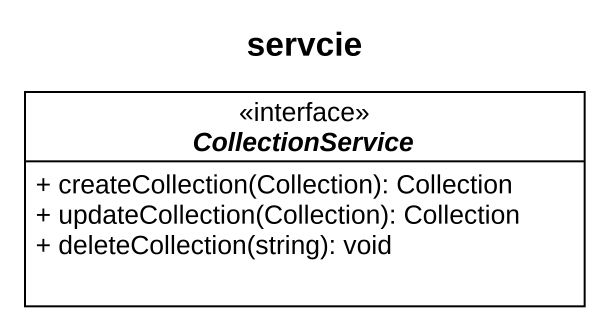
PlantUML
@startuml
title servcie
hide circle
hide empty members
skinparam classAttributeIconSize 0
interface CollectionService <<interface>> {
  + createCollection(Collection): Collection
  + updateCollection(Collection): Collection
  + deleteCollection(string): void
}
@enduml
